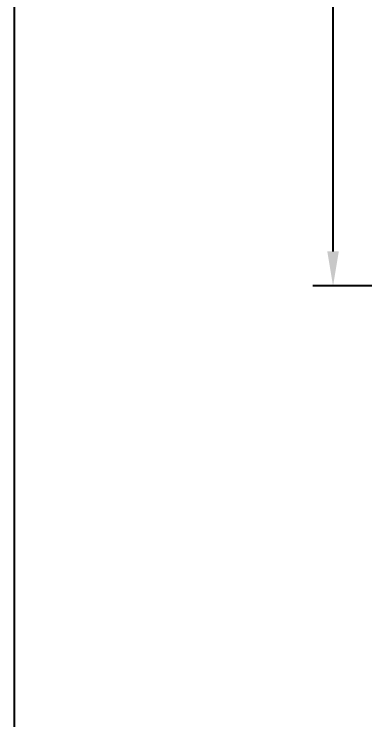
# Model space of a CAD drawing. Header units: millimetres. Extents: x 0 to 3800, y -67 to 2530.
# Drawn here: x 2000 to 2173.1, y 1177.9 to 1526.3 of the extents above; entities that cross this region are included whole.
import ezdxf

# ---------------------------------------------------------------- set-up
doc = ezdxf.new("R2010")
doc.units = ezdxf.units.MM
doc.layers.add('도각라인', color=255, linetype='Continuous')
doc.layers.add('치수선', color=7, linetype='Continuous')
doc.styles.add('____', font='')
doc.styles.get('____').set_extended_font_data('굴림')
doc.dimstyles.new('MSADIM', dxfattribs={"dimtxt": 33, "dimasz": 17, "dimexe": 10, "dimexo": 7.5, "dimgap": 10, "dimtad": 0, "dimtih": 1, "dimtoh": 1, "dimdec": 0, "dimzin": 1, "dimdsep": 46, "dimtxsty": '____', "dimcen": 11.25, "dimadec": 0, "dimazin": 0, "dimtfac": 1, "dimtdec": 0, "dimtix": 1, "dimtmove": 0, "dimatfit": 3, "dimfxl": 1, "dimtolj": 1, "dimtzin": 1, "dimarcsym": 0})

# ---------------------------------------------------------------- blocks, each defined once
blk = doc.blocks.new('*D19')
at = {"layer": '치수선', "color": 0, "linetype": 'Continuous', "lineweight": -2, "transparency": 16777216}
for p, q in [((2265.3, 1802.13), (2147.39, 1802.13)), ((2157.39, 1785.13), (2157.39, 1619.98)), ((2157.39, 1409.13), (2157.39, 1574.28)), ((2260.3, 1392.13), (2147.39, 1392.13))]:
    blk.add_line(p, q, dxfattribs=at)
at = {"layer": '치수선', "color": 0, "linetype": 'Continuous', "transparency": 16777216}
for points in [[(2154.56, 1785.13), (2160.23, 1785.13), (2157.39, 1802.13)], [(2154.56, 1409.13), (2160.23, 1409.13), (2157.39, 1392.13)]]:
    blk.add_solid(points, dxfattribs=at)
at = {"layer": '치수선', "color": 0, "linetype": 'Continuous', "transparency": 16777216, "insert": (2157.39, 1597.13), "char_height": 25, "attachment_point": 5, "style": '____'}
blk.add_mtext('\\A1;410', dxfattribs=at)

msp = doc.modelspace()

# ---------------------------------------------------------------- linework, layer by layer
at = {"layer": '도각라인', "color": 7}
msp.add_line((2000, 2530), (2000, 0), dxfattribs=at)

# ---------------------------------------------------------------- dimensions: what is measured, and where the dimension line sits
at = {"layer": '치수선', "linetype": 'Continuous'}
dim = msp.add_linear_dim(base=(2157.39, 1392.13), p1=(2272.8, 1802.13), p2=(2267.8, 1392.13), angle=90, dimstyle='MSADIM', override={"dimtxt": 25}, dxfattribs=at)
dim.commit()
dim.dimension.update_dxf_attribs({"geometry": '*D19', "text_midpoint": (2157.39, 1597.13), "dimtype": 160})

doc.saveas('drawing.dxf')
